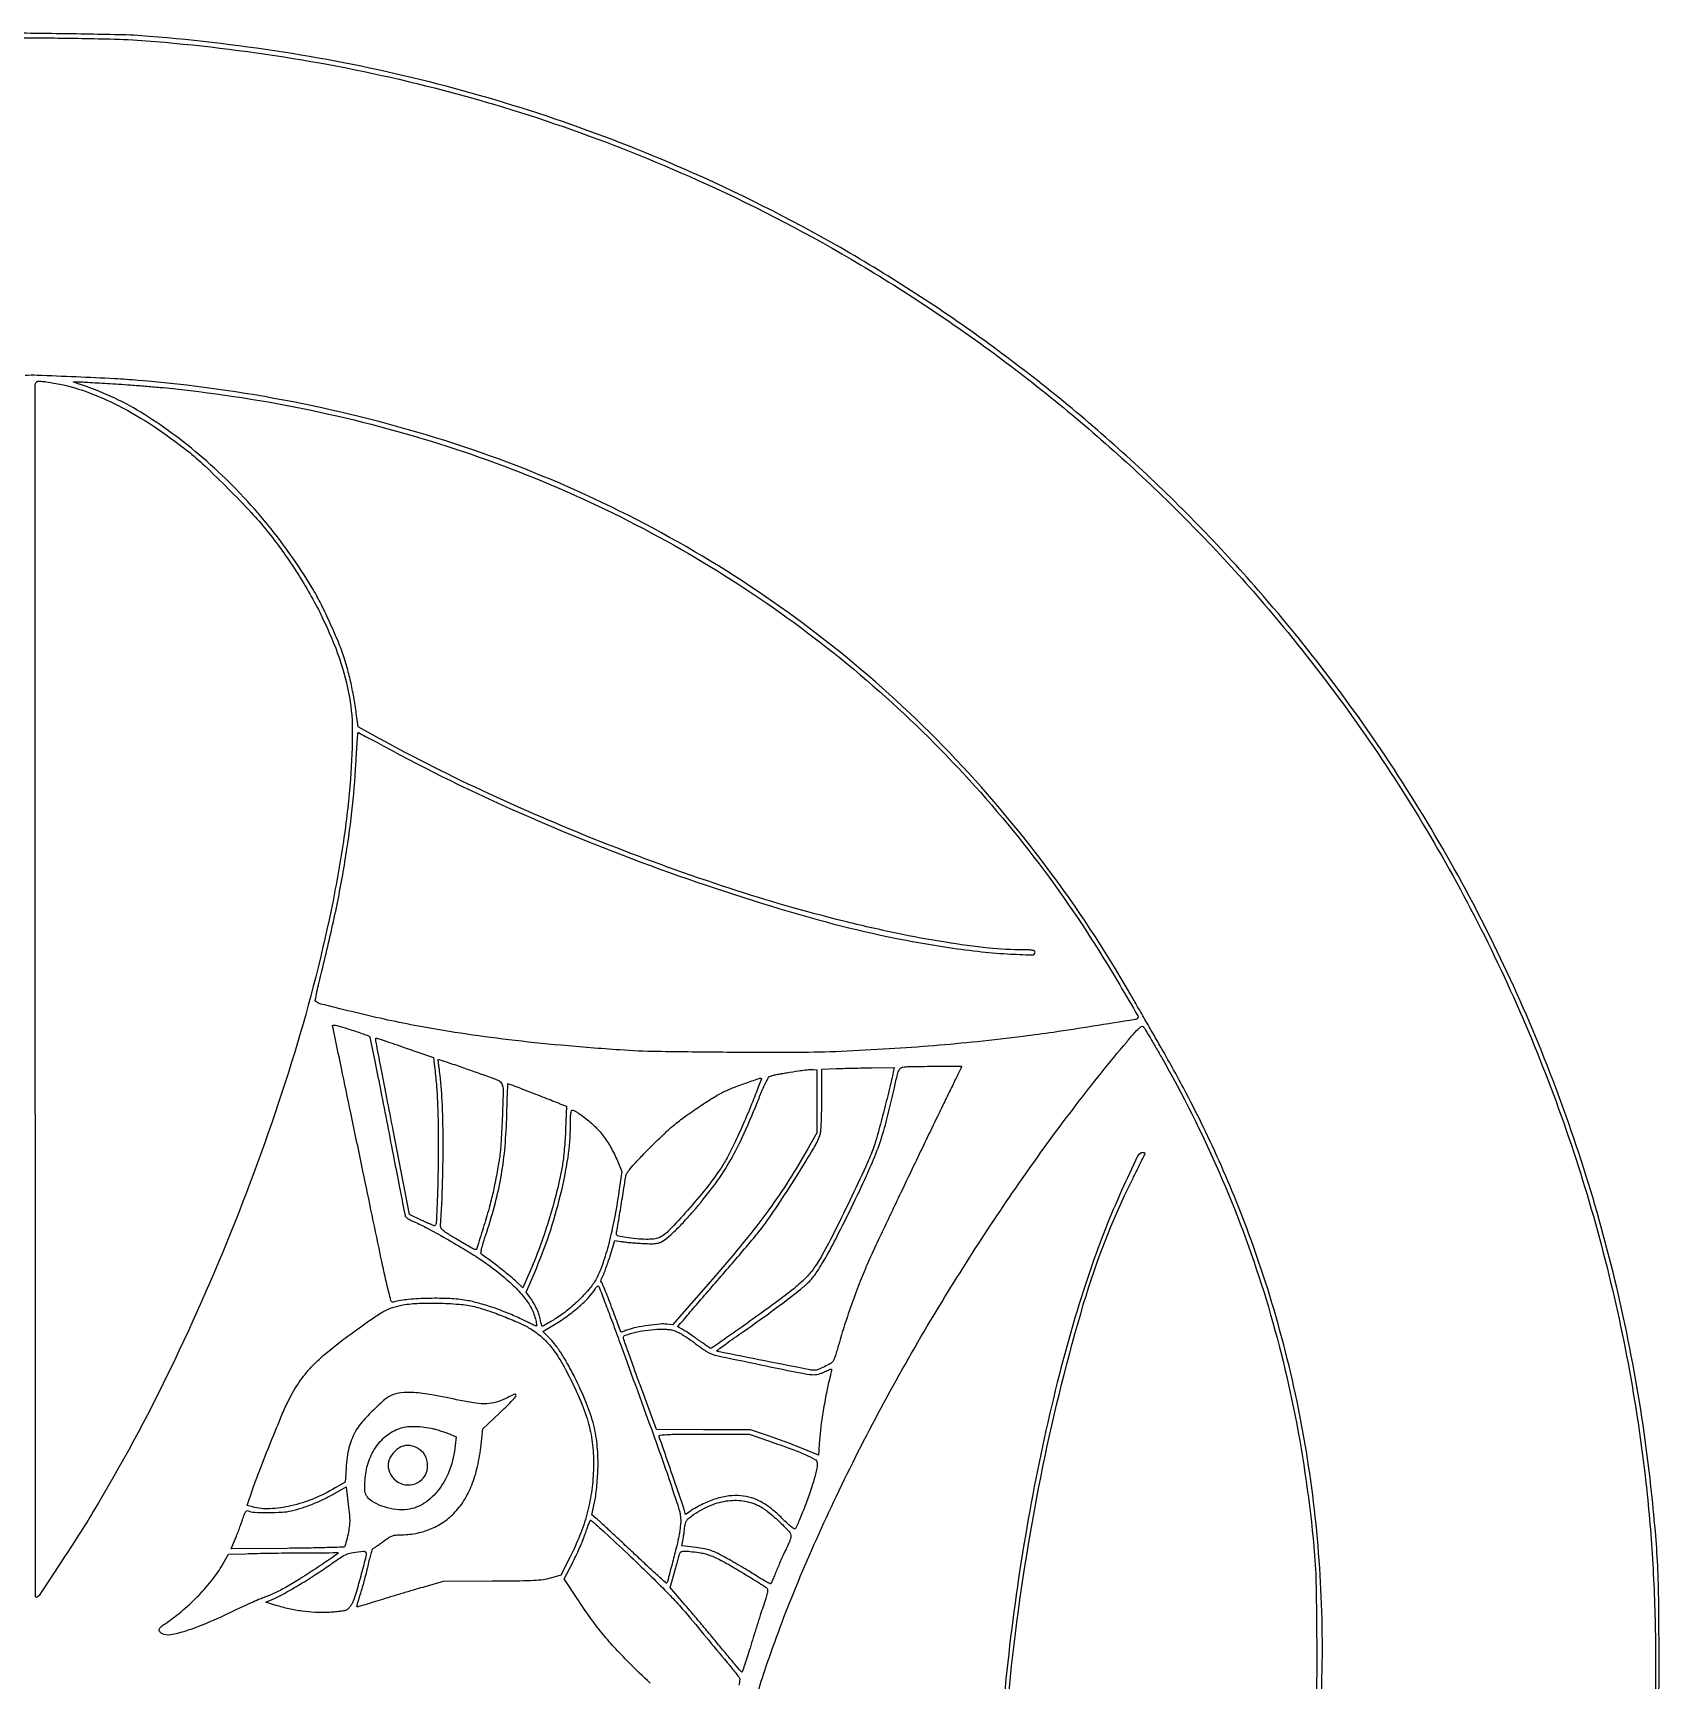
# Model space of a CAD drawing. Extents: x 3 to 2218, y 3 to 2219.
# Drawn here: x 1112 to 2218, y 1098 to 2219 of the extents above; entities that cross this region are included whole.
import ezdxf

# ---------------------------------------------------------------- set-up
doc = ezdxf.new("R2010")
doc.units = 0

msp = doc.modelspace()

# ---------------------------------------------------------------- linework, layer by layer
for points in [[(2218.245467, 1070.505845, 0.002559), (2218.450183, 1110.5, 0.002559), (2218.245467, 1150.494155, 0.008999), (2217.518907, 1176.220924, 0.0107), (2215.937877, 1199.562923, 0.004872), (2212.921683, 1230, 0.038034), (2181.906187, 1396.148035, 0.038105), (2126.09286, 1555.574099, 0.038124), (2046.764599, 1704.60868, 0.038158), (1945.748934, 1839.823134, 0.027195), (1861.728848, 1926.076171, 0.027036), (1768.684757, 2002.880619, 0.027095), (1668.104789, 2069.042389, 0.027601), (1561.565806, 2123.492875, 0.020962), (1472.554743, 2158.568086, 0.021765), (1382.018792, 2185.578274, 0.021578), (1288.736352, 2204.804205, 0.019843), (1191.5, 2216.57117, 0.01494), (1170.577396, 2217.636411, 0.00186), (1125.053993, 2218.422755, 0.001829), (1079.490258, 2218.873585, 0.015482)], [(1078.273181, 2215.690728, -0.002952), (1121.547336, 2215.503322, -0.002948), (1164.811863, 2214.805386, -0.014059), (1189.5, 2213.566404, -0.020725), (1289.359648, 2201.555314, -0.022292), (1385.450974, 2181.503172, -0.022465), (1478.687344, 2153.14893, -0.021775), (1570, 2116.286261, -0.027615), (1675.339433, 2061.117101, -0.026903), (1774.917591, 1994.233564, -0.026849), (1866.930771, 1916.89942, -0.027235), (1949.663223, 1830.5, -0.037133), (2046.917039, 1698.513849, -0.037176), (2123.536076, 1553.642883, -0.037143), (2177.912726, 1398.896225, -0.036923), (2208.927464, 1237.5, -0.013063), (2213.746535, 1184.048713, -0.011907), (2215.958785, 1128.740764, -0.011892), (2215.536464, 1073.312543, -0.012932)], [(1972.02791, 949.116771, 0.047494), (1989.376917, 1110.002699, 0.04843), (1975.994628, 1268.407515, 0.049399), (1932.386942, 1420.181096, 0.00884), (1920.739446, 1448.026006, 0.00963), (1908.428208, 1474.650609, 0.009452), (1894.888161, 1501.221714, 0.007905), (1879.545399, 1528.910729, 0.000018), (1874.521394, 1537.64804, 0.000012), (1868.717999, 1547.739402, 0.000012), (1863.055168, 1557.585264, 0.000023), (1858.502297, 1565.5, 0.060723), (1735.725275, 1729.251877, 0.06319), (1578.698103, 1856.215294, 0.062162), (1392.533745, 1941.49314, 0.055673), (1184, 1982.497653, 0.00793), (1167.914222, 1983.578055, 0.00202), (1141.804268, 1984.810443, 0.0012), (1115.167932, 1985.89584, 0.023787), (1107, 1985.820385, -0.005234)], [(1604.790808, 1087.855798, -0.006456), (1610.968652, 1107, -0.016753), (1631.283899, 1161.207898, -0.012467), (1657.167383, 1219.638371, -0.011926), (1687.376866, 1279.736062, -0.011539), (1720.737918, 1339, -0.009249), (1753.392578, 1391.752601, -0.009727), (1787.448267, 1442.370777, -0.010099), (1822.047689, 1489.637433, -0.012372), (1856.331296, 1532.309358, -0.004106), (1861.692053, 1538.549011, -0.025501), (1864.625776, 1541.580673, -0.055884), (1866.481533, 1542.959975, -0.344389), (1867.583686, 1542.809358, -0.057402), (1868.396453, 1541.755537, -0.001235), (1871.751308, 1536.156499, -0.002823), (1875.627136, 1529.567256, -0.001899), (1879.982554, 1522, -0.026699), (1919.232456, 1443.77893, -0.027449), (1949.518151, 1362.530847, -0.027204), (1970.940403, 1277.75843, -0.025228), (1983.691216, 1189, -0.018018), (1985.074352, 1164.417052, -0.004066), (1985.578394, 1122.558246, -0.003993), (1985.407971, 1080.760354, -0.019217)], [(1771.332485, 1005.5, -0.023702), (1779.766189, 1122.372992, -0.020606), (1799.405961, 1243.58048, -0.021358), (1827.046874, 1354.344339, -0.043169), (1859.83464, 1437.997307, 0.000169), (1863.180195, 1444.758483, 0.000265), (1866.052467, 1450.575884, 0.000065), (1868.562736, 1455.66857, 0.010235), (1868.833333, 1456.247307, 0.212911), (1868.832574, 1456.532589, 0.148263), (1868.618022, 1456.778897, 0.092063), (1868.196196, 1456.945526, 0.048187), (1867.632275, 1457, 0.28884), (1863.769402, 1454.565383, 0.005113), (1852.923996, 1431.27639, 0.012242), (1841.850023, 1405.165157, 0.011876), (1831.948069, 1378.27946, 0.021484), (1809.108101, 1300.657595, 0.016041), (1790.409288, 1213.411792, 0.015534), (1776.734717, 1121.682352, 0.01617), (1769.003846, 1030.5, 0.003231)], [(1532.20204, 1096.132434, -0.009243), (1517.961359, 1109.909124, -0.00975), (1507.548902, 1120.777587, -0.016243), (1499.267681, 1130.373454, -0.015776), (1491.463806, 1140.682518, -0.008576), (1482.503111, 1153.801171), (1473.748494, 1167.102342), (1479.287247, 1177.801171, 0.009549), (1481.642622, 1182.571882, 0.006528), (1484.142622, 1188.074407, 0.006581), (1486.414009, 1193.443205, 0.013206), (1488.038359, 1197.75, -0.004596), (1489.306566, 1201.296274, -0.00746), (1490.456547, 1204.282813, -0.002345), (1491.491338, 1206.820646, -0.303577), (1491.759516, 1207, -0.180062), (1492.106711, 1206.870777, -0.001016), (1494.796633, 1204.536906, -0.004145), (1497.852975, 1201.829319, -0.002602), (1501.384157, 1198.614998, -0.003615), (1516.94107, 1184.096317, -0.004222), (1531.494639, 1170.080901, -0.004478), (1543.837774, 1157.773157, -0.012842), (1552.109562, 1148.932996, -0.007367), (1559.676766, 1140.16072, -0.001249), (1573.824279, 1123.177128, -0.000938), (1588.105702, 1105.879476, -0.013067), (1593.079021, 1099.5, -0.206988), (1593.266009, 1098.693488, -0.004589), (1592.496183, 1094.68125, -0.009632)]]:
    msp.add_lwpolyline(points, format="xyb")
for points in [[(1128.065238, 1980.382269, -0.045951), (1148.490467, 1974.905989, -0.029955), (1170.858036, 1965.086307, -0.027329), (1194.182233, 1951.476065, -0.02248), (1217.51336, 1934.542992, -0.021229), (1229.244589, 1924.352757, -0.007391), (1245.278892, 1908.728335, -0.007439), (1260.905201, 1892.57076, -0.020057), (1271.358237, 1880.5, -0.024407), (1291.17489, 1853.021067, -0.027158), (1307.466046, 1824.678456, -0.028892), (1319.648615, 1796.618789, -0.039045), (1327.124323, 1770, -0.048429), (1329.575602, 1745.30987, -0.019284), (1328.336229, 1711.26558, -0.017441), (1323.950871, 1671.497989, -0.013452), (1316.498638, 1628.5, -0.024648), (1290.436766, 1525.488197, -0.019214), (1252.410686, 1416.434367, -0.019058), (1205.671703, 1309.495081, -0.022799), (1153.383877, 1212.806862, -0.00709), (1143.925928, 1197.569729, -0.003053), (1130.903264, 1177.509589, -0.000634), (1116.981753, 1156.407221, -0.108619), (1115.040635, 1154.525114, -0.58723), (1114.166823, 1155.01203, -0.000003), (1113.978204, 1567.220987, -0.000003), (1113.794469, 1979.226351, -0.199027), (1114.666667, 1981.333333, -0.17231), (1115.782744, 1981.864402, -0.043458), (1117.825124, 1981.89708, -0.021501), (1121.271146, 1981.503011, -0.003315)], [(1170.5, 1979.953464, -0.003634), (1178.762478, 1979.399551, -0.00204), (1188.79375, 1978.612613, -0.002035), (1198.919604, 1977.735159, -0.003321), (1207.5, 1976.898928, -0.051657), (1393.914771, 1937.747287, -0.055822), (1563.22578, 1861.778583, -0.056774), (1709.127228, 1751.616256, -0.056839), (1826.450181, 1611.5, -0.006771), (1838.80999, 1592.216625, -0.005451), (1851.587507, 1571.166245, -0.000919), (1863.998802, 1550.119369, -0.341511), (1863.78557, 1548.452237, -0.157987), (1862.103537, 1547.593554, -0.000342), (1833.364661, 1543.016212, -0.002642), (1806.524296, 1538.905361, -0.005848), (1786, 1536.117654, -0.004768), (1754.897559, 1532.563875, -0.005499), (1725.177153, 1529.784878, -0.005389), (1694.889389, 1527.616909, -0.004252), (1662.066152, 1525.902806, -0.010082), (1632.646348, 1525.211053, -0.002525), (1584.625868, 1525.292898, -0.002332), (1536.884232, 1525.838134, -0.013254), (1511.5, 1526.919939, -0.005209), (1471.584516, 1530.100572, -0.007332), (1436.067276, 1533.829181, -0.008005), (1403.370209, 1538.279296, -0.008924), (1372, 1543.636036, -0.007124), (1351.236239, 1547.871475, -0.005798), (1329.118855, 1552.981657, -0.002059), (1308.111531, 1558.184358, -0.12174), (1304.667547, 1560.017721, -0.263449), (1304.431862, 1560.719199, -0.002358), (1305.554776, 1566.381512, -0.00725), (1306.991782, 1572.962301, -0.004522), (1308.856874, 1580.632453, 0.009282), (1317.828525, 1619.120234, 0.01178), (1324.609327, 1654.978731, 0.012585), (1329.331384, 1688.938329, 0.014262), (1332.105874, 1721.705633, -0.000974), (1332.569157, 1729.698668, -0.00159), (1332.996809, 1736.475323, -0.000173), (1333.399844, 1742.522623, -0.155885), (1333.503412, 1742.784829, -0.355038), (1333.727834, 1742.831029, -0.00035), (1338.626946, 1740.280589, -0.002922), (1344.128304, 1737.370708, -0.001762), (1350.618162, 1733.859784, 0.021356), (1443.064538, 1688.435026, 0.017512), (1545.320916, 1647.712419, 0.017953), (1645.819569, 1615.73414, 0.030032), (1732.5, 1597.066885, 0.009662), (1755.051342, 1594.055519, 0.013874), (1775.131013, 1592.330881, 0.006978), (1792.028969, 1591.587272, 0.423034), (1794, 1593.5, 0.262541), (1793.577279, 1594.249567, 0.09114), (1792.37443, 1594.705115, 0.038273), (1790.085188, 1594.943472, 0.006706), (1785.75, 1595.003417, -0.026663), (1762.50147, 1596.253695, -0.012987), (1733.034085, 1600.196512, -0.011782), (1699.575664, 1606.373052, -0.009435), (1663.855164, 1614.547894, -0.018206), (1586.009423, 1636.954666, -0.014514), (1503.797515, 1666.563782, -0.014403), (1422.65367, 1701.208398, -0.016943), (1348, 1738.774668), (1333.5, 1746.697796), (1332.711539, 1753.098898, 0.010904), (1331.10217, 1764.169232, 0.011112), (1329.02024, 1775.08908, 0.011614), (1326.576431, 1785.348456, 0.016053), (1323.877855, 1794.418836, 0.018551), (1319.92219, 1804.979903, 0.008689), (1314.064826, 1818.352012, 0.008684), (1307.755804, 1831.493136, 0.018848), (1302.362192, 1841.304002, 0.038667), (1269.888986, 1887.017761, 0.037951), (1230.576196, 1927.494956, 0.040026), (1188.23125, 1959.29437, 0.061109), (1146.75, 1978.926389, -0.003792), (1144.162075, 1979.805757, -0.006191), (1141.982812, 1980.595138, -0.001615), (1140.109601, 1981.306933, -0.31055), (1140, 1981.466378, -0.414664), (1140.116135, 1981.582334, -0.002301), (1141.835938, 1981.571778, -0.007582), (1143.853418, 1981.519506, -0.004533), (1146.25, 1981.399254, -0.000072), (1149.756653, 1981.190903, -0.000015), (1155.951562, 1980.821746, -0.000016), (1163.150366, 1980.392326, -0.000015)], [(1341.216445, 1536.183555, -0.14703), (1341.59913, 1535.471982, -0.000158), (1345.122882, 1518.190408, -0.00148), (1349.005349, 1498.825672, -0.000907), (1353.47408, 1475.971163, 0.000116), (1357.922894, 1453.025947, 0.000184), (1361.746919, 1433.366458, 0.000038), (1365.120514, 1416.063738, 0.008611), (1365.46496, 1414.446565, 0.127513), (1366.002849, 1413.41523, 0.051533), (1367.190667, 1412.344876, 0.039441), (1368.967061, 1411.25182, 0.019964), (1371.353311, 1410.149204, -0.025151), (1379.668988, 1406.201635, -0.00575), (1393.297777, 1398.667368, -0.006254), (1407.170198, 1390.557674, -0.014662), (1417.274285, 1384.06928, -0.01675), (1429.281964, 1375.246832, -0.025087), (1439.086189, 1366.694265, -0.029168), (1446.573277, 1358.576348, -0.054467), (1451.451859, 1351.095002, -0.029752), (1453.151309, 1347.179952, -0.027452), (1454.426684, 1342.985211, -0.028444), (1455.050225, 1339.623481, -0.579644), (1454.385391, 1339.121536, -0.010454), (1453.757944, 1339.405398, -0.000323), (1451.201943, 1340.62878, -0.000633), (1448.192373, 1342.076335, -0.000438), (1444.791437, 1343.721118, 0.016793), (1435.518897, 1347.837056, 0.013973), (1425.408675, 1351.599105, 0.014352), (1415.578085, 1354.635558, 0.024562), (1407.204534, 1356.523563, 0.032317), (1395.95546, 1357.743641, 0.016349), (1381.696113, 1357.896682, 0.016223), (1367.729075, 1357.136057, 0.039785), (1357.592242, 1355.433795, -0.410825), (1355.892655, 1356.438082, -0.007367), (1353.104158, 1367.69844, -0.005422), (1348.577154, 1388.214493, -0.000349), (1336.065371, 1448.199131, 0.000081), (1328.599378, 1484.089026, 0.000132), (1322.242778, 1514.580915, 0.000015), (1316.556371, 1541.818137, 0.011795), (1316.242648, 1543.161432, -0.444888), (1316.661722, 1543.795299, -0.085038), (1318.221983, 1543.763735, -0.026441), (1321.460455, 1542.961728, -0.003574), (1328.144137, 1540.873825, -0.003456), (1332.923267, 1539.306801, -0.005183), (1337.070697, 1537.867079, -0.002279), (1340.584249, 1536.588328, -0.10837)], [(1365.632958, 1528.425366), (1384.765917, 1521.822261), (1385.362383, 1517.161131, -0.010603), (1386.66177, 1504.95669, -0.009562), (1387.496348, 1492.279997, -0.00804), (1387.942107, 1477.688195, -0.004198), (1388.052389, 1459.5, -0.003805), (1387.856982, 1439.850458, -0.006395), (1387.356356, 1423.358123, -0.002379), (1386.690034, 1409.456512, -0.185263), (1385.806759, 1407.473426, -0.292843), (1385.354978, 1407.374464, -0.005426), (1382.974449, 1408.284018, -0.011469), (1380.156958, 1409.471095, -0.007186), (1376.914141, 1410.982177), (1368.555106, 1415.024512), (1357.427501, 1472.262256, -0.000037), (1353.125483, 1494.399489, -0.000057), (1349.418442, 1513.494225, -0.000016), (1346.190348, 1530.134904, -0.001939), (1345.78862, 1532.25, -0.020377), (1345.636584, 1533.305399, -0.034639), (1345.607109, 1534.196369, -0.040257), (1345.682679, 1534.841265, -0.351037), (1345.888672, 1535.014236, -0.08627), (1346.359265, 1534.943674, -0.000286), (1351.940729, 1533.084627, -0.001573), (1358.254252, 1530.955642, -0.000984)], [(1423.764813, 1508.303291, -0.010901), (1427.57681, 1506.858828, -0.046865), (1429.729699, 1505.744374, -0.082812), (1430.975384, 1504.614744, -0.106163), (1431.657206, 1503.229664, -0.0687), (1432.239351, 1497.896245, -0.003401), (1431.615237, 1480.205918, -0.005782), (1430.68326, 1462.844792, -0.021705), (1429.500889, 1452, -0.005644), (1428.702772, 1447.155743, -0.003067), (1427.618549, 1441.221396, -0.003055), (1426.441629, 1435.197802, -0.004835), (1425.351555, 1430.051561, -0.013909), (1422.638661, 1419.256995, -0.006946), (1418.638729, 1405.751013, -0.001411), (1414.23472, 1391.744791, -0.349039), (1413.211204, 1391.056978, -0.107112), (1412.701738, 1391.210873, -0.001045), (1409.330791, 1393.091384, -0.003395), (1405.459181, 1395.296494, -0.002186), (1401, 1397.902602, -0.004897), (1394.631971, 1401.746355, -0.032008), (1391.586417, 1403.906157, -0.071681), (1390.086341, 1405.526631, -0.168212), (1389.651411, 1407.095624, 0.008265), (1391.043114, 1437.093742, 0.008957), (1391.391503, 1466.328189, 0.009558), (1390.737969, 1492.348509, 0.021218), (1389.021722, 1512.104533, -0.000734), (1388.651658, 1514.988633, -0.001071), (1388.334673, 1517.53176, -0.00052), (1388.072005, 1519.695162, -0.01885), (1388.030876, 1520.195076, -0.523762), (1388.420585, 1520.49148, -0.001636), (1395.347937, 1518.211296, -0.004023), (1405.439532, 1514.762508, -0.000764)], [(1645.5, 1491.965635), (1645.5, 1470.431269), (1639.747565, 1460.176899, -0.013949), (1626.648581, 1438.281072, -0.015886), (1612.878117, 1418.100471, -0.013922), (1596.379734, 1396.772223, -0.007324), (1574.768003, 1371.160195), (1547.511525, 1339.80218), (1543.594969, 1340.3275, 0.056242), (1538.88794, 1340.426202, 0.012557), (1530.89235, 1339.490379, 0.013547), (1522.773387, 1338.107428, 0.036342), (1517.124273, 1336.553343, -0.001563), (1515.430331, 1335.957963, -0.00243), (1513.965729, 1335.456294, -0.000703), (1512.689932, 1335.028209, -0.080758), (1512.516418, 1335, -0.310884), (1512.388839, 1335.087811, -0.00015), (1510.515017, 1339.99375, -0.001867), (1508.444246, 1345.481622, -0.001127), (1506.029105, 1352, 0.004401), (1503.565635, 1358.517474, 0.007142), (1501.344867, 1364.00625, 0.002165), (1499.351281, 1368.681303, 0.299334), (1498.866637, 1369, -0.437242), (1498.64081, 1369.244161, -0.046084), (1498.788172, 1370.102208, -0.034279), (1499.20367, 1371.312427, -0.018126), (1499.873581, 1372.752198, 0.02488), (1500.815019, 1374.849101, 0.005854), (1502.171354, 1378.446673, 0.006015), (1503.634518, 1382.625505, 0.005886), (1505.007721, 1386.868601), (1508.227633, 1397.232806), (1512.363816, 1396.586282, 0.013383), (1514.598312, 1396.298033, 0.003408), (1518.23496, 1395.952572, 0.003472), (1522.39431, 1395.615136, 0.003511), (1526.542429, 1395.336859, 0.007264), (1531.778782, 1395.098775, 0.02558), (1535.1482, 1395.166981, 0.039873), (1537.566047, 1395.535103, 0.0619), (1539.542429, 1396.266493, 0.050854), (1543.591833, 1398.917797, 0.019501), (1548.656015, 1403.362271, 0.016287), (1554.57841, 1409.362009, 0.009214), (1561.375815, 1416.989573, 0.016151), (1575.479132, 1434.53068, 0.028137), (1585.840417, 1450.051613, 0.026123), (1594.883177, 1467.415423, 0.011876), (1604.956051, 1490.966958, -0.004277), (1608.449878, 1499.491945, -0.015979), (1610.861678, 1504.758207, -0.020472), (1612.70533, 1508.114172, -0.169904), (1614.024108, 1509.204621, -0.03473), (1615.321308, 1509.584502, -0.004327), (1618.196916, 1510.187785, -0.005083), (1621.629965, 1510.840824, -0.004191), (1625.303762, 1511.469295, -0.001559), (1633.296055, 1512.742117, -0.008459), (1637.643062, 1513.345373, -0.01559), (1640.558823, 1513.607911, -0.026714), (1643, 1513.62062), (1645.5, 1513.5)], [(1697.510342, 1511.75, -0.01095), (1695.264087, 1501.651456, -0.003106), (1691.329625, 1486.046423, -0.002953), (1687.238251, 1470.610516, -0.013583), (1684.572424, 1461.747323, -0.0275), (1680.140328, 1450.465129, -0.003741), (1669.407104, 1427.474971, -0.004613), (1658.007787, 1404.08568, -0.01216), (1649.284346, 1387.613683, -0.022754), (1643.831601, 1378.855413, -0.040416), (1638.469651, 1372.267279, -0.031995), (1631.304848, 1365.687071, -0.00939), (1619.5, 1356.522555, -0.004193), (1606.115026, 1346.702198, -0.002783), (1590.602557, 1335.650537, -0.00039), (1574.615145, 1324.412791, -0.154179), (1573.308292, 1324, -0.146917), (1572.874164, 1324.130376, -0.001913), (1570.487572, 1325.719092, -0.005332), (1567.735498, 1327.609222, -0.003451), (1564.589507, 1329.852228, 0.003876), (1561.30906, 1332.186896, 0.004459), (1558.141918, 1334.362313, 0.004018), (1555.427491, 1336.15981, 0.025667), (1554, 1336.987683, -0.003533), (1553.016561, 1337.501284, -0.004693), (1552.130019, 1337.983007, -0.003369), (1551.394588, 1338.398118, -0.046482), (1551.144746, 1338.574042, -0.41358), (1551.123298, 1338.841295, -0.000139), (1558.488829, 1347.506304, -0.001855), (1566.756055, 1357.153888, -0.001112), (1576.644746, 1368.556068, 0.001535), (1586.935816, 1380.442545, 0.001883), (1596.473263, 1391.611963, 0.001564), (1604.425286, 1401.055744, 0.013547), (1607.838703, 1405.36748, 0.013592), (1618.804447, 1420.879321, 0.007081), (1631.667518, 1440.771149, 0.00525), (1643.443081, 1460.005326, 0.049029), (1647.586464, 1468.786416, 0.059771), (1648.20894, 1471.525034, 0.012023), (1648.609374, 1476.516316, 0.009773), (1648.863437, 1483.48025, 0.003701), (1648.956107, 1493.213788), (1649, 1513.927576), (1658.75, 1514.254498, -0.002074), (1663.521003, 1514.39466, -0.000852), (1669.99209, 1514.546866, -0.000843), (1676.93796, 1514.686675, -0.001082), (1683.329455, 1514.79071), (1698.158911, 1515)], [(1744, 1515.640263, -0.112346), (1743.93692, 1515.363066, -0.000065), (1740.296385, 1507.780935, -0.00084), (1736.225999, 1499.342728, -0.000512), (1731.39195, 1489.390263, 0.001179), (1716.199219, 1458.004713, 0.001123), (1700.908309, 1426.041979, 0.001042), (1687.63055, 1397.975775, 0.005197), (1680.376382, 1382.133667, 0.011523), (1675.158675, 1369.652556, 0.007305), (1669.629601, 1354.88777, 0.007279), (1664.491793, 1339.846008, 0.010765), (1660.464682, 1326.5, -0.005649), (1659.323404, 1322.572913, -0.007612), (1658.196619, 1319.047398, -0.00543), (1657.179793, 1316.130566, -0.078213), (1656.653131, 1315.171992, -0.097594), (1654.821101, 1313.572564, -0.016628), (1650.714698, 1311.382824, -0.016613), (1646.47202, 1309.470746, -0.097859), (1644.089827, 1309, -0.0486), (1640.992022, 1309.30182, -0.000241), (1610.17124, 1315.380562, -0.000081), (1578.427563, 1321.662588, -0.155818), (1577.523187, 1322.162168, -0.450074), (1577.544922, 1322.40609, -0.000629), (1581.725307, 1325.485137, -0.003932), (1586.519658, 1328.949375, -0.002345), (1592.276434, 1333, 0.003912), (1608.996018, 1344.842846, 0.005967), (1623.300822, 1355.405754, 0.006096), (1634.598089, 1364.176736, 0.031072), (1640.5, 1369.506343, 0.049174), (1645.806252, 1376.123175, 0.016622), (1652.210802, 1386.701529, 0.011535), (1660.434542, 1402.190294, 0.003657), (1671.993282, 1425.65474, 0.007913), (1681.745297, 1446.664336, 0.020517), (1687.900896, 1462.178563, 0.02073), (1692.728767, 1478.053143, 0.008228), (1698.086326, 1500.202273, -0.002913), (1700.19746, 1509.354793, -0.034392), (1701.279876, 1512.838162, -0.106067), (1702.383159, 1514.517076, -0.15719), (1703.943741, 1515.302441, -0.035346), (1708.18837, 1515.658773, -0.001164), (1725.194947, 1515.841793, -0.000183), (1743.646905, 1515.99065, -0.416471)], [(1451.185983, 1498.084791, -0.000494), (1457.37061, 1495.688888, -0.000562), (1463.289691, 1493.381471, -0.000509), (1468.312542, 1491.411027, -0.003151), (1470.885306, 1490.379952), (1475.270611, 1488.590321), (1474.702762, 1473.04516, -0.007174), (1474.366214, 1466.43385, -0.005986), (1473.823999, 1459.422641, -0.006048), (1473.173404, 1453.01903, -0.016357), (1472.508631, 1448.5, -0.015763), (1468.777096, 1431.017777, -0.01309), (1463.740574, 1412.676387, -0.01295), (1457.680085, 1394.392616, -0.014373), (1450.871105, 1377.080063), (1445.708317, 1364.985748), (1440.604158, 1369.812288, 0.018998), (1436.187525, 1373.681738, 0.005081), (1428.871497, 1379.493427, 0.004527), (1421.505407, 1385.117457, 0.028202), (1417.552484, 1387.744987, -0.296816), (1417.078793, 1388.692773, -0.027776), (1417.539484, 1391.390675, -0.01923), (1418.692747, 1395.672071, -0.004122), (1421.038622, 1403, 0.016094), (1426.970988, 1423.183026, 0.020966), (1431.018193, 1442.008234, 0.020751), (1433.503015, 1461.262546, 0.015253), (1434.714996, 1482.75, -0.001339), (1434.947437, 1490.898287, -0.002232), (1435.192155, 1497.757812, -0.000201), (1435.440292, 1503.87732, -0.402276), (1435.568099, 1504, -0.090644), (1435.804348, 1503.956816, -0.000115), (1440.281198, 1502.262408, -0.001015), (1445.292886, 1500.352613, -0.000624)], [(1601.960373, 1491.873053, -0.007488), (1596.015075, 1477.581633, -0.009293), (1590.040516, 1464.478006, -0.010076), (1584.490805, 1453.458001, -0.026814), (1579.961113, 1445.906342, -0.020557), (1570.241996, 1432.715794, -0.012127), (1557.626765, 1417.749909, -0.00922), (1545.223302, 1404.249308, -0.082084), (1538.79966, 1399.411618, -0.086936), (1535.648795, 1398.408385, -0.030831), (1530.913382, 1398.06127, -0.024819), (1524.78984, 1398.294688, -0.012778), (1517.164673, 1399.1622, -0.004331), (1511.714743, 1399.971943, -0.073243), (1509.983939, 1400.511871, -0.244007), (1509.339158, 1401.371533, -0.093119), (1509.37129, 1402.913477, 0.010565), (1509.9518, 1406.008475, 0.000281), (1512.220185, 1419.739841, 0.000618), (1514.367247, 1432.883751, 0.00261), (1515.60355, 1440.771973, -0.104347), (1516.440254, 1443.007176, -0.027934), (1518.663957, 1446.109011, -0.01817), (1522.420109, 1450.442364, -0.00477), (1528.751919, 1457.103697, -0.005669), (1534.149706, 1462.550052, -0.004981), (1539.905217, 1468.115124, -0.005011), (1545.199692, 1473.03355, -0.014978), (1548.952483, 1476.250178, -0.014452), (1557.424094, 1482.687147, -0.00987), (1567.395342, 1489.525236, -0.009728), (1576.985072, 1495.563249, -0.028109), (1583.922237, 1499.230243, -0.017313), (1589.769889, 1501.67122, -0.006658), (1598.046274, 1504.668923, -0.001465), (1606.89094, 1507.71085, -0.275786), (1607.793614, 1507.518575, -0.303188), (1607.855121, 1507.26051, -0.000523), (1606.201215, 1502.810309, -0.00348), (1604.28839, 1497.786945, -0.002115)], [(1486.639991, 1481.664108, -0.031712), (1494.123065, 1475.355886, -0.037368), (1500.316418, 1468.466946, -0.036759), (1505.494514, 1460.633602, -0.02904), (1509.937961, 1451.494383), (1512.944695, 1444.271884), (1510.944688, 1430.611593, -0.010627), (1507.73559, 1411.531377, -0.01624), (1504.067662, 1395.156547, -0.018859), (1500.029207, 1381.65055, -0.038615), (1495.672221, 1371.5, -0.052996), (1491.250271, 1364.874763, -0.024224), (1484.207809, 1357.206305, -0.02389), (1476.044102, 1349.875195, -0.033314), (1468.041806, 1344.194344, -0.003269), (1464.752115, 1342.203578, -0.005008), (1461.873157, 1340.525839, -0.001885), (1459.384697, 1339.121258, -0.128219), (1458.919614, 1339, -0.303831), (1458.627257, 1339.195721, -0.019814), (1458.258465, 1340.201956, -0.023438), (1457.900092, 1341.523477, -0.014846), (1457.601317, 1343.091766, 0.042373), (1456.69428, 1346.746605, 0.026832), (1455.058307, 1350.823521, 0.025582), (1452.8718, 1354.958461, 0.02648), (1450.297309, 1358.799269), (1447.823059, 1362.098537), (1453.439927, 1375.122713, 0.020972), (1463.454775, 1401.313399, 0.020764), (1471.277359, 1428.337466, 0.021927), (1476.355574, 1453.861063, 0.038156), (1478, 1475.378338, -0.005182), (1478.056701, 1480.848819, -0.027356), (1478.282716, 1483.839617, -0.054361), (1478.688799, 1485.508125, -0.315769), (1479.389991, 1486, -0.124173), (1480.218815, 1485.790941, -0.011206), (1482.09305, 1484.726332, -0.014011), (1484.294175, 1483.324755, -0.010497)], [(1510.997191, 1329.5, -0.000803), (1533.255866, 1268.407811, -0.00446), (1544.868863, 1235.459979, -0.005206), (1551.812558, 1214.474184, -0.077435), (1553, 1206.852857, -0.022442), (1552.895883, 1204.53434, -0.008937), (1552.553883, 1201.368979, -0.008823), (1552.062841, 1197.96211, -0.010976), (1551.481304, 1194.815376, -0.01037), (1549.889351, 1187.873688, -0.002859), (1547.098056, 1177.027687, -0.000619), (1543.985725, 1165.273568, -0.107952), (1543.396264, 1164.127799, -0.42838), (1543.12843, 1164.108721, -0.000245), (1536.630211, 1170.028376, -0.002463), (1529.365446, 1176.718674, -0.001474), (1520.794465, 1184.737535, 0.000581), (1512.041104, 1192.956395, 0.000811), (1504.190374, 1200.286711, 0.000487), (1497.560149, 1206.445284, 0.010623), (1495.577021, 1208.206902), (1492.654043, 1210.694331), (1494.433614, 1219.097165, 0.019451), (1495.151905, 1223.286605, 0.007507), (1495.833799, 1229.144167, 0.00742), (1496.384079, 1235.524176, 0.009088), (1496.701231, 1241.5, 0.031044), (1496.273105, 1257.222946, 0.03919), (1493.846059, 1271.565587, 0.035348), (1488.963974, 1286.46538, 0.01927), (1481.010366, 1304, 0.010943), (1476.177956, 1313.142, 0.017148), (1471.587616, 1320.757641, 0.020067), (1467.248955, 1326.875472, 0.037551), (1463.195035, 1331.386703), (1459.135681, 1335.273406), (1467.180165, 1340.108282, 0.021986), (1475.832132, 1345.840463, 0.022388), (1483.89314, 1352.27773, 0.023756), (1490.550349, 1358.68335, 0.053882), (1494.770236, 1364.240188, -0.029183), (1495.45284, 1365.237556, -0.051686), (1496.140089, 1365.958016, -0.076322), (1496.728907, 1366.32175, -0.313694), (1497.117406, 1366.240188, -0.098744), (1497.53758, 1365.568609, -0.000253), (1501.482428, 1355.14243, -0.001573), (1505.893399, 1343.354436, -0.000978)], [(1413.96198, 1351.981523, -0.019472), (1422.37106, 1349.41036, -0.009826), (1432.767322, 1345.552582, -0.009651), (1442.734851, 1341.405472, -0.026533), (1449.534514, 1337.980253, -0.045269), (1457.605031, 1332.33769, -0.046713), (1464.435696, 1325.388548, -0.037847), (1470.918158, 1316.069646, -0.017149), (1478.021373, 1303, -0.019128), (1485.964855, 1285.461877, -0.035026), (1490.855235, 1270.555552, -0.039257), (1493.274431, 1256.335553, -0.03267), (1493.653662, 1241, -0.02621), (1492.220075, 1225.629553, -0.029746), (1489.209506, 1211.141522, -0.028772), (1484.396845, 1196.709966, -0.021854), (1477.547595, 1181.5), (1471.5, 1169.5), (1464.5, 1167.553092, -0.033856), (1459.3415, 1166.488129, -0.02085), (1453.166998, 1165.90471, -0.010374), (1443.605821, 1165.600879, -0.001576), (1424.5, 1165.450565), (1391.5, 1165.294945), (1379, 1161.725551, 0.002139), (1373.04914, 1159.998711, 0.000999), (1365.353062, 1157.712981, 0.000989), (1357.289289, 1155.283113, 0.001386), (1350.095529, 1153.078079, -0.001228), (1343.752511, 1151.13163, -0.001923), (1338.285697, 1149.491686, -0.0005), (1333.506295, 1148.083158, -0.07152), (1332.927913, 1148, -0.478058), (1332.713434, 1148.265815, -0.007514), (1333.215875, 1150.431255, -0.013449), (1333.954853, 1153.102242, -0.00776), (1334.979859, 1156.276612, 0.010471), (1336.241734, 1160.258246, 0.004824), (1337.725292, 1165.489872, 0.004775), (1339.180412, 1171.023873, 0.0066), (1340.372908, 1176.018423, -0.006544), (1341.426853, 1180.434867, -0.010218), (1342.461252, 1184.20494, -0.004739), (1343.424007, 1187.342874, -0.239919), (1343.862051, 1187.78735, 0.06872), (1344.4469, 1188.076366, 0.003368), (1346.227943, 1189.302529, 0.005408), (1348.324146, 1190.800568, 0.003874), (1350.636617, 1192.518894, -0.013462), (1354.129549, 1195.011871, -0.054563), (1356.440296, 1196.22645, -0.065995), (1358.735608, 1196.795737, -0.025834), (1362, 1196.990718, 0.043935), (1372.53251, 1198.002995, 0.048945), (1382.335196, 1200.837102, 0.050507), (1391.131876, 1205.418781, 0.052878), (1398.684269, 1211.611122, 0.054795), (1405.561392, 1220.311409, 0.045539), (1410.889749, 1230.842853, 0.040086), (1414.749928, 1243.444412, 0.026601), (1417.219133, 1258.371797), (1418.42862, 1269.248982), (1429.71431, 1279.808046, 0.005808), (1434.039495, 1283.950023, 0.00887), (1437.684829, 1287.65209, 0.004169), (1440.676256, 1290.852887, 0.187984), (1441, 1291.683555, 0.126781), (1440.778571, 1292.542797, 0.342894), (1440.236175, 1292.775775, 0.050522), (1438.965164, 1292.303285, 0.001636), (1434.071263, 1289.877747, -0.045982), (1427.49202, 1287.314446, -0.058728), (1421.075528, 1286.263864, -0.046317), (1413.486429, 1286.625365, -0.017422), (1403, 1288.479525, 0.007471), (1383.735172, 1292.28262, 0.027311), (1371.387484, 1293.838632, 0.04398), (1362.704014, 1293.689634, 0.085955), (1356.065724, 1291.805536, 0.068768), (1350.708365, 1288.254387, 0.016794), (1342.985072, 1280.968506, 0.017476), (1335.697553, 1273.082875, 0.055004), (1331.628475, 1267.149811, 0.029223), (1329.110674, 1261.700557, 0.031836), (1327.327032, 1256.146624, 0.028293), (1326.117167, 1249.873466, 0.016213), (1325.335713, 1242.20323), (1324.692209, 1232.90646), (1317.943173, 1228.896931, -0.038055), (1303.278571, 1221.631565, -0.039657), (1287.880726, 1216.789984, -0.04292), (1273.458253, 1214.763653, -0.081358), (1261.82691, 1216.031345), (1258.153821, 1217.051536), (1261.974878, 1228.275768, -0.01064), (1266.610652, 1240.999146, -0.003139), (1274.249881, 1260.29551, -0.002686), (1282.022598, 1279.279854, -0.018204), (1286.255421, 1288.5, -0.032422), (1293.506174, 1300.829593, -0.039348), (1301.883606, 1311.294054, -0.03293), (1312.97533, 1321.652414, -0.014695), (1328.817799, 1333.846558, -0.003544), (1343.79717, 1344.529679, -0.026132), (1351.23428, 1349.194274, -0.049319), (1357.057495, 1351.720896, -0.034484), (1364.009832, 1353.436088, -0.034388), (1375.136996, 1354.599613, -0.016139), (1389.614502, 1354.645414, -0.015979), (1403.83815, 1353.775753, -0.041216)], [(1551.783244, 1334.605822, -0.019951), (1554.013026, 1333.359753, -0.008676), (1556.876953, 1331.53679, -0.00857), (1559.857732, 1329.491683, -0.011288), (1562.5, 1327.520092, 0.008854), (1565.068995, 1325.58364, 0.007698), (1567.82649, 1323.64481, 0.007765), (1570.376443, 1321.967274, 0.02251), (1572.207199, 1320.915781, 0.066888), (1577.501975, 1319.026395, 0.001161), (1607.478039, 1312.735687, 0.001489), (1636.950939, 1306.713474, 0.049685), (1644.113136, 1306, 0.050404), (1645.535288, 1306.143729, 0.021286), (1647.400019, 1306.607992, 0.020802), (1649.365919, 1307.277351, 0.025499), (1651.136743, 1308.069761, -0.010128), (1652.718245, 1308.836618, -0.015907), (1654.109637, 1309.42394, -0.010026), (1655.264217, 1309.842203, -0.285635), (1655.560075, 1309.773259, -0.241927), (1655.661161, 1309.45841, -0.005911), (1655.386438, 1307.91262, -0.011537), (1654.992228, 1306.070165, -0.007433), (1654.454643, 1303.953497, 0.017049), (1652.353378, 1294.958503, 0.007743), (1650.190332, 1283.065373, 0.007744), (1648.39601, 1271.106687, 0.016983), (1647.476944, 1261.898622), (1646.781358, 1251.297244), (1635.140679, 1256.020399, 0.004614), (1629.85044, 1258.110249, 0.00278), (1623.541324, 1260.495355, 0.002784), (1617.244092, 1262.796207, 0.00487), (1612, 1264.621777), (1600.5, 1268.5), (1568.508462, 1268.574042), (1536.516923, 1268.648084), (1525.32854, 1299.074042, -0.001396), (1521.03508, 1310.851175, -0.002172), (1517.406159, 1321.030559, -0.000619), (1514.298812, 1329.903114, -0.073053), (1514.070079, 1331.093819, -0.339774), (1515.32963, 1332.891626, -0.018146), (1522.49356, 1334.861239, -0.025586), (1530.816273, 1336.383085, -0.030407), (1538.783244, 1336.932874, -0.011597), (1543.311843, 1336.864538, -0.034726), (1546.388216, 1336.531911, -0.043864), (1548.972229, 1335.83121, -0.029316)], [(1383.139435, 1269.557998, -0.013476), (1386.063137, 1268.85547, -0.009041), (1389.366193, 1267.902629, -0.009108), (1392.53374, 1266.862965, -0.017726), (1395.013445, 1265.89887), (1400.248019, 1263.647017), (1399.632267, 1257.755821, -0.060574), (1395.938562, 1241.627908, -0.074445), (1388.612772, 1228.049445, -0.084953), (1378.601578, 1218.573762, -0.118181), (1367.065068, 1214.3213, -0.058368), (1359.503931, 1214.311603, -0.0464), (1351.510965, 1215.998986, -0.048404), (1344.495981, 1218.944382, -0.101697), (1339.983039, 1222.7221, -0.052525), (1338.79387, 1224.59299, -0.077862), (1338.210002, 1226.442197, -0.044251), (1338.047919, 1229.054003, -0.007248), (1338.255532, 1234.119656, -0.061932), (1340.388957, 1245.899798, -0.071057), (1345.305339, 1256.215609, -0.075253), (1352.619615, 1264.277069, -0.083118), (1361.762601, 1269.486248, -0.056154), (1365.939977, 1270.507778, -0.031081), (1371.185809, 1270.851868, -0.028432), (1377.05336, 1270.537694, -0.024636)], [(1361.24086, 1256.005402, 0.062193), (1358.483027, 1253.81262, 0.051215), (1356.139624, 1250.869737, 0.053241), (1354.538778, 1247.668901, 0.089243), (1354.003738, 1244.717881, 0.128531), (1355.758383, 1237.967813, 0.129769), (1360.587481, 1232.968416, 0.129407), (1367.266586, 1230.995322, 0.127461), (1374.093882, 1232.548549, 0.145985), (1379.074204, 1237.350552, 0.13121), (1380.871392, 1244.308339, 0.130545), (1378.963285, 1251.262939, 0.143894), (1373.902227, 1256.04988, 0.045142), (1370.427641, 1257.443809, 0.073837), (1367.293548, 1257.897923, 0.078393), (1364.297146, 1257.414431, 0.057835)], [(1613.5, 1260.68923, -0.006111), (1627.937898, 1255.615176, -0.017888), (1637.710288, 1251.644378, -0.018836), (1644.27879, 1248.395025, -0.236342), (1645.818637, 1246.189837, -0.094262), (1645.655661, 1242.363128, -0.01194), (1643.566761, 1234.330317, -0.013759), (1640.584272, 1224.883346, -0.011412), (1636.907603, 1215, -0.0018), (1634.943408, 1210.118703, -0.002566), (1633.161141, 1205.798832, -0.00142), (1631.62628, 1202.161136, -0.038089), (1631.143625, 1201.230068, -0.400857), (1630.372801, 1201.030027, -0.036208), (1628.546415, 1202.229124, -0.024494), (1625.862325, 1204.500577, -0.006837), (1621.891061, 1208.312843, 0.02491), (1614.523917, 1214.890402, 0.044334), (1607.774564, 1219.413523, 0.05146), (1601.101557, 1222.226766, 0.051577), (1593.999806, 1223.615291, 0.054372), (1585.840818, 1223.463367, 0.042467), (1577.171178, 1221.596105, 0.039197), (1568.256015, 1218.08299, 0.032208), (1559.36481, 1213.014357), (1556.229621, 1210.948983), (1555.555887, 1213.633352, 0.021366), (1554.692796, 1216.540146, 0.000202), (1547.462287, 1237.528961, 0.000456), (1540.610162, 1257.334713, 0.008105), (1538.292006, 1263.681429, -0.489058), (1538.974768, 1264.81196, -0.016469), (1544.956474, 1265.320695, -0.012369), (1555.057628, 1265.59523, -0.002055), (1574.5, 1265.562642), (1599.5, 1265.417968)], [(1326.707117, 1197.590822, -0.007188), (1326.026886, 1194.506501, -0.010196), (1325.326822, 1191.785678, -0.006621), (1324.668359, 1189.542075, -0.129594), (1324.290822, 1188.935135, -0.183563), (1323.547603, 1188.626589, -0.000509), (1312.541754, 1188.302998, -0.002934), (1300.066324, 1188.022178, -0.001816), (1285.404511, 1187.831469), (1247.309023, 1187.474312), (1249.992181, 1193.987156, 0.005586), (1251.183627, 1196.973464, 0.003232), (1252.552858, 1200.589384, 0.003229), (1253.879808, 1204.235205, 0.005417), (1254.94154, 1207.31713, -0.008883), (1256.20562, 1210.905464, -0.053686), (1257.087249, 1212.668341, -0.140728), (1257.916432, 1213.395848, -0.217416), (1258.85387, 1213.407462, 0.092459), (1263.026692, 1212.424324, 0.011612), (1272.346468, 1212.202768, 0.014315), (1281.838111, 1212.469394, 0.043222), (1288.237312, 1213.391438, 0.021442), (1295.628211, 1215.455806, 0.016869), (1303.441866, 1218.299008, 0.016788), (1311.093917, 1221.682213, 0.020468), (1318, 1225.37289), (1325.5, 1229.784672), (1326.916295, 1217.642336, -0.006139), (1327.659266, 1210.513043, -0.025504), (1327.834603, 1206.193036, -0.032809), (1327.547502, 1202.423979, -0.01527)], [(1605.873229, 1216.890875, -0.0541), (1612.042071, 1212.975358, -0.020928), (1619.695805, 1206.32312, -0.01474), (1626.669595, 1199.329252, -0.19089), (1628, 1195.971483, -0.076163), (1627.826495, 1194.839054, -0.013698), (1627.130106, 1192.815594, -0.014497), (1626.172367, 1190.471298, -0.012661), (1625.03866, 1188.076585, 0.007934), (1623.647276, 1185.208005, 0.003394), (1621.874685, 1181.332266, 0.003357), (1620.04067, 1177.174724, 0.004414), (1618.426158, 1173.355101, -0.001161), (1616.996483, 1169.910458, -0.001711), (1615.723503, 1166.892429, -0.000782), (1614.625389, 1164.324807, -0.032603), (1614.352793, 1163.789337, -0.399895), (1613.923008, 1163.668586, -0.004014), (1610.873145, 1165.314838, -0.010062), (1607.283305, 1167.38511, -0.006032), (1603.100065, 1169.980483, 0.005301), (1598.252112, 1172.998078, 0.003504), (1592.62172, 1176.366611, 0.003526), (1587.102334, 1179.564225, 0.00683), (1582.637923, 1182.028594, 0.010172), (1576.928478, 1184.931498, 0.033515), (1573.012069, 1186.509521, 0.036125), (1569.075498, 1187.48875, 0.013312), (1563.409387, 1188.315927), (1553.812469, 1189.456958), (1554.444575, 1192.978479, 0.006576), (1554.728734, 1194.690765, 0.002815), (1555.065447, 1196.985834, 0.002784), (1555.396966, 1199.436248, 0.003664), (1555.670546, 1201.675423, -0.022406), (1556.152289, 1204.678677, -0.080676), (1556.842166, 1206.484819, -0.082347), (1558.060471, 1207.960387, -0.023949), (1560.382206, 1209.793737, -0.049356), (1572.187477, 1216.582416, -0.067221), (1583.945558, 1220.078421, -0.074061), (1595.285567, 1220.156796, -0.079297)], [(1320, 1184.579142, -0.245514), (1319.861999, 1184.315036, -0.000389), (1315.373437, 1181.197832, -0.002836), (1310.288624, 1177.714946, -0.001732), (1304.25, 1173.659295, -0.006917), (1293.014748, 1166.392315, -0.013768), (1283.887778, 1161.010841, -0.017077), (1276.046781, 1157.017326, -0.024558), (1268.835426, 1154.071488, 0.016679), (1265.89045, 1152.922253, 0.003476), (1260.807906, 1150.698903, 0.003645), (1254.942611, 1148.032999, 0.003436), (1249, 1145.229744, -0.010274), (1230.313604, 1136.725386, -0.025659), (1216.255542, 1131.51013, -0.032616), (1205.907041, 1128.991652, -0.167777), (1200.164035, 1129.912211, -0.095837), (1198.5106, 1131.256095, -0.256044), (1198.224648, 1132.697048, -0.14318), (1199.343473, 1134.368611, -0.02874), (1202.25, 1136.528417, 0.029562), (1213.211479, 1144.701757, 0.023203), (1224.099379, 1154.768111, 0.023675), (1233.6614, 1165.434742, 0.038907), (1240.559008, 1175.393993), (1245.5, 1183.866578), (1257, 1184.218256, -0.004376), (1273.376213, 1184.575618, -0.001834), (1295.430318, 1184.782868, -0.000098), (1319.660429, 1184.916905, -0.415777)], [(1339, 1184.543021, -0.063546), (1338.55869, 1181.08467, -0.002583), (1335.328257, 1168.892553, -0.003953), (1332.042303, 1157.114961, -0.031762), (1330.148587, 1151.820339, -0.028572), (1329.205982, 1149.937353, -0.027484), (1328.043698, 1148.148545, -0.028582), (1326.844209, 1146.690178, -0.082896), (1325.815688, 1145.892053, -0.080422), (1324.343245, 1145.381085, -0.010837), (1321.095858, 1144.884156, -0.012274), (1317.189986, 1144.470054, -0.010059), (1313, 1144.214305, -0.022965), (1304.309101, 1144.258413, -0.021152), (1295.415007, 1145.090594, -0.020775), (1286.460343, 1146.693591, -0.020226), (1277.588031, 1149.045525), (1270.697527, 1151.173785), (1276.598763, 1153.779977, 0.024172), (1283.894076, 1157.432758, 0.00804), (1294.218292, 1163.462795, 0.008103), (1305.247877, 1170.391714, 0.010355), (1315.16689, 1177.145993, -0.009368), (1322.013311, 1181.827817, -0.051575), (1325.978492, 1183.882063, -0.057363), (1330.099348, 1184.979807, -0.013218), (1337.25, 1185.837003, -0.082503), (1337.918323, 1185.788962, -0.100411), (1338.485938, 1185.524132, -0.11149), (1338.86432, 1185.085722, -0.12311)], [(1565.449127, 1184.956059, -0.024351), (1569.099788, 1184.245541, -0.024511), (1572.655968, 1183.184607, -0.022467), (1576.356317, 1181.690026, -0.015052), (1580.449127, 1179.667884, -0.010705), (1587.997522, 1175.441619, -0.003963), (1598.449738, 1169.179959, -0.002125), (1608.883842, 1162.755244, -0.047695), (1611.698245, 1160.609138, -0.225009), (1612.125069, 1159.54469, -0.037574), (1611.817405, 1157.303188, -0.023548), (1610.891291, 1153.802183, -0.00543), (1608.990691, 1148, 0.003643), (1607.145231, 1142.433466, 0.001596), (1604.776992, 1135.03125, 0.00158), (1602.313214, 1127.158446, 0.002114), (1600.130922, 1120, -0.003764), (1598.183438, 1113.686538, -0.006263), (1596.436334, 1108.401358, -0.001572), (1594.858161, 1103.866913, -0.394799), (1594.510243, 1103.685476, -0.149346), (1594.068937, 1103.966993, -0.000445), (1589.61427, 1109.196359, -0.002521), (1584.602464, 1115.150967, -0.001567), (1578.77933, 1122.185476, 0.001409), (1572.354137, 1129.952275, 0.001185), (1565.504426, 1138.145302, 0.001195), (1559.214847, 1145.595975, 0.003309), (1554.742159, 1150.798531), (1545.769194, 1161.097062), (1548.960455, 1172.298531, -0.000281), (1550.211621, 1176.680834, -0.000399), (1551.329655, 1180.576756, -0.000222), (1552.278637, 1183.868169, -0.005822), (1552.544473, 1184.75, -0.260058), (1553.466406, 1185.621901, -0.058242), (1555.691053, 1185.917992, -0.032211), (1559.369047, 1185.739715, -0.007675)]]:
    msp.add_lwpolyline(points, format="xyb", close=True)

doc.saveas('drawing.dxf')
